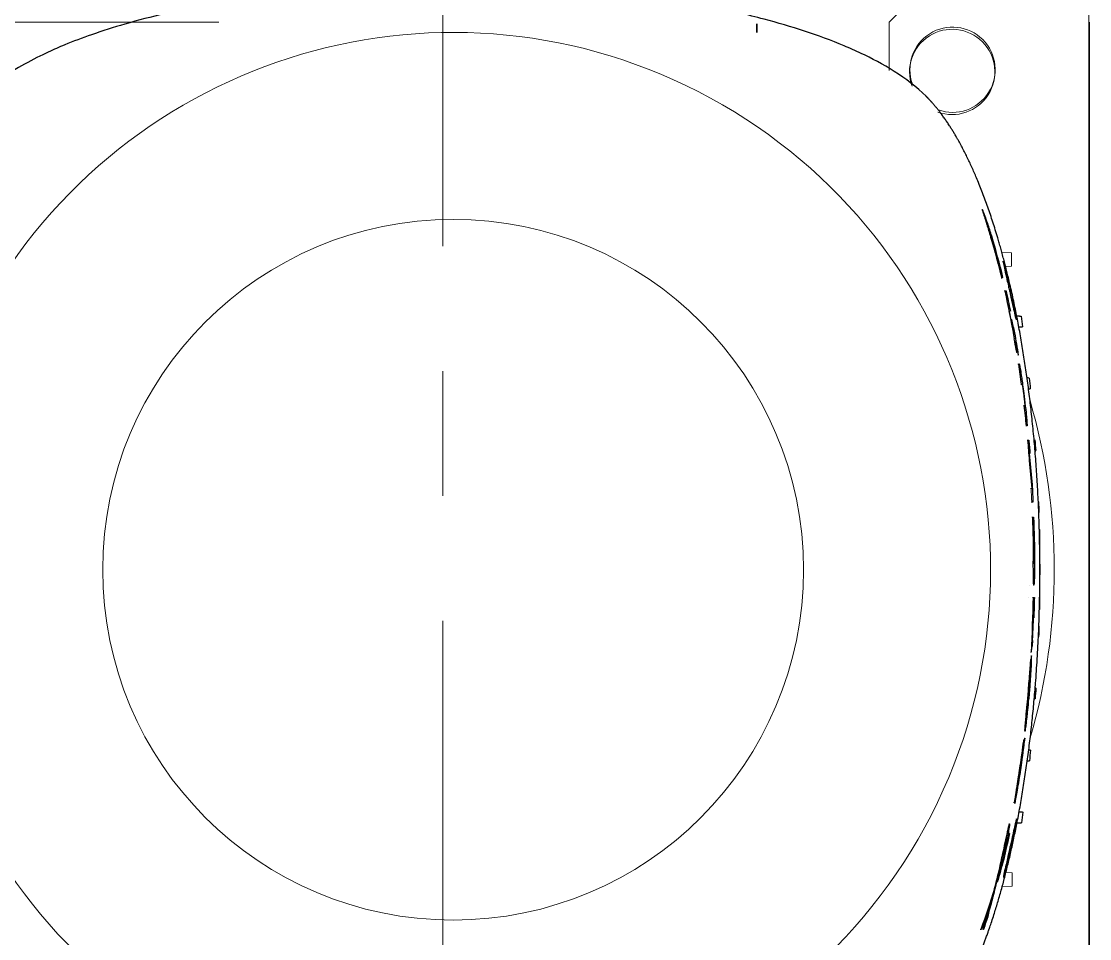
# Model space of a CAD drawing. Header units: millimetres. Extents: x 3795014 to 4300160, y 3869364 to 4016788.
# Drawn here: x 4227310.1 to 4227524, y 3926060.7 to 3926244.4 of the extents above; entities that cross this region are included whole.
import ezdxf

# ---------------------------------------------------------------- set-up
doc = ezdxf.new("R2010")
doc.units = ezdxf.units.MM
doc.linetypes.add('CENTER', pattern=[2, 1.25, -0.25, 0.25, -0.25])
doc.layers.add('Дополнительная', color=7, linetype='Continuous', lineweight=18)

msp = doc.modelspace()

# ---------------------------------------------------------------- linework, layer by layer
at = {"color": 0, "lineweight": -3, "extrusion": (0, 0, -1)}
for centre, major_axis, ratio, start_param, end_param in [((4227480.41, 3926135.36, 0), (0.3, -98.27), 0.330267, 4.034379, 4.08623), ((4227480.05, 3926134.77, 0), (-0.13, 98.87), 0.330719, 0.974084, 1.086976), ((4227480.26, 3926134.84, 0), (0.15, -98.94), 0.330892, 4.117017, 4.165378), ((4227168.07, 3926134.38, 0), (5.63, 346.52), 0.998334, 1.406969, 1.413197), ((4227484.57, 3926137.62, 0), (5.3, -93.97), 0.320693, 4.205984, 4.239145), ((4227480.2, 3926134.73, 0), (-0.11, 99.07), 0.331056, 1.074221, 1.124736), ((4227484.09, 3926137.03, 0), (4.79, -94.54), 0.320868, 4.252688, 4.286324), ((4227480.12, 3926134.87, 0), (-0.16, 98.72), 0.330431, 1.144859, 1.189817), ((4227168.26, 3926134.39, 0), (-2.25, -346.45), 0.998084, 4.594424, 4.600626), ((4227480.1, 3926134.88, 0), (-0.16, 98.75), 0.330569, 1.235498, 1.278981), ((4227480.04, 3926134.72, 0), (0.11, -98.9), 0.330714, 4.449122, 4.492114), ((4227168.42, 3926134.4, 0), (-0.51, -346.37), 0.997872, 4.635427, 4.64161), ((4227481.81, 3926134.57, 0), (2.96, -97.3), 0.325054, 4.481185, 4.539896), ((4227481.62, 3926134.45, 0), (2.97, -97.4), 0.325377, 4.495374, 4.553698), ((4227168.53, 3926134.4, 0), (0.13, -346.31), 0.997729, 4.67318, 4.679352), ((4227479.83, 3926134.61, 0), (0.07, -99.23), 0.331726, 4.607258, 4.696129), ((4227480.03, 3926134.61, 0), (0.07, -99.35), 0.331838, 4.607315, 4.69608), ((4227168.57, 3926134.4, 0), (0.22, -346.29), 0.997679, 4.709305, 4.715473), ((4227479.79, 3926134.61, 0), (-0.07, 99.29), 0.331922, 1.627425, 1.738772), ((4227479.84, 3926134.61, 0), (-0.07, 99.31), 0.331918, 1.669126, 1.725701), ((4227479.89, 3926134.61, 0), (-0.07, 99.33), 0.331926, 1.669087, 1.728509), ((4227168.53, 3926134.4, 0), (0.31, -346.31), 0.997729, 4.745426, 4.751598), ((4226477.59, 3926145.67, 0), (1036.08, 0.65), 0.526715, 0.049518, 0.051859), ((4226490.64, 3926145.67, 0), (1023.1, 0.65), 0.531477, 0.047804, 0.050197), ((4227168.42, 3926134.4, 0), (0.95, -346.37), 0.997872, 4.783168, 4.789351), ((4226635.4, 3926140.2, 0), (878.86, 0.55), 0.530258, 0.085865, 0.088818), ((4227168.26, 3926134.41, 0), (2.69, -346.45), 0.998084, 4.824152, 4.830354), ((4226776.37, 3926132.94, 0), (737.47, 0.47), 0.532254, 0.11304, 0.116064), ((4227168.07, 3926134.42, 0), (6.07, -346.51), 0.998334, 4.869988, 4.876215), ((4227485.45, 3926126.96, 0), (4.72, 89.42), 0.318866, 2.084009, 2.180145), ((4227480.53, 3926133.85, 0), (-0.18, -98.32), 0.330115, 5.270273, 5.333465), ((4227166.64, 3926121.63, 0), (345.9, 0.22), 0.707801, 0.176073, 0.181336), ((4227485.87, 3926125.36, 0), (5.04, 87.93), 0.319625, 2.140434, 2.205219), ((4227482.58, 3926133.44, 0), (3.12, 97.04), 0.326928, 2.26363, 2.379823), ((4227482.69, 3926133.38, 0), (3.13, 97.06), 0.327152, 2.271965, 2.378585), ((4227486.65, 3926121.41, 0), (5.74, 84.06), 0.321838, 2.22622, 2.256484), ((4227480.76, 3926133.14, 0), (0.36, 97.58), 0.330162, 2.336536, 2.378748)]:
    msp.add_ellipse(centre, major_axis=major_axis, ratio=ratio, start_param=start_param, end_param=end_param, dxfattribs=at)
at = {"color": 0, "lineweight": -3}
for points, degree, knots in [([(4227491.28, 3926229.36, 0), (4227487.52, 3926233.12, 0), (4227482.38, 3926236, 0), (4227478.29, 3926237.93, 0), (4227477.1, 3926238.5, 0), (4227476, 3926238.98, 0), (4227474.85, 3926239.47, 0), (4227469.74, 3926241.61, 0), (4227464.24, 3926243.37, 0), (4227458.83, 3926244.8, 0), (4227455.58, 3926245.67, 0), (4227452.38, 3926246.41, 0), (4227449.03, 3926247.1, 0), (4227447.36, 3926247.44, 0), (4227445.67, 3926247.76, 0), (4227443.95, 3926248.07, 0), (4227435.32, 3926249.61, 0), (4227426.07, 3926250.72, 0), (4227416.49, 3926251.36, 0), (4227410.14, 3926251.79, 0), (4227403.65, 3926252.01, 0), (4227397.09, 3926252.02, 0), (4227390.82, 3926252.03, 0), (4227384.59, 3926251.84, 0), (4227378.5, 3926251.47, 0), (4227374.56, 3926251.23, 0), (4227370.67, 3926250.9, 0), (4227366.86, 3926250.51, 0), (4227356.92, 3926249.47, 0), (4227347.47, 3926247.93, 0), (4227338.87, 3926245.9, 0), (4227336.2, 3926245.27, 0), (4227333.53, 3926244.58, 0), (4227330.84, 3926243.8, 0), (4227328.61, 3926243.15, 0), (4227326.38, 3926242.44, 0), (4227324.18, 3926241.67, 0), (4227322.36, 3926241.04, 0), (4227320.57, 3926240.36, 0), (4227318.82, 3926239.64, 0), (4227317.71, 3926239.18, 0), (4227316.64, 3926238.72, 0), (4227315.54, 3926238.21, 0), (4227312.62, 3926236.86, 0), (4227309.06, 3926235.01, 0), (4227305.81, 3926232.65, 0), (4227304.37, 3926231.61, 0), (4227302.99, 3926230.47, 0), (4227301.76, 3926229.24, 0)], 3, [-20.909714, -20.909714, -20.909714, -20.909714, -19.419127, -19.419127, -19.419127, -18.985316, -18.985316, -18.985316, -17.058384, -17.058384, -17.058384, -15.899305, -15.899305, -15.899305, -15.323489, -15.323489, -15.323489, -12.431743, -12.431743, -12.431743, -10.515666, -10.515666, -10.515666, -8.684986, -8.684986, -8.684986, -7.500354, -7.500354, -7.500354, -4.415947, -4.415947, -4.415947, -3.459735, -3.459735, -3.459735, -2.665559, -2.665559, -2.665559, -2.008688, -2.008688, -2.008688, -1.593134, -1.593134, -1.593134, -0.488404, -0.488404, -0.488404, 0, 0, 0, 0]), ([(4227457.39, 3926242.97, 0), (4227457.39, 3926242.97, 0), (4227457.39, 3926242.97, 0), (4227457.39, 3926242.97, 0), (4227457.29, 3926239.93, 0), (4227457.49, 3926246, 0), (4227457.39, 3926242.97, 0)], 3, [0.667012172608, 0.667012172608, 0.667012172608, 0.667012172608, 0.667013472004, 0.667013472004, 0.667013472004, 0.667014395464, 0.667014395464, 0.667014395464, 0.667014395464]), ([(4227491.4, 3926039.84, 0), (4227493.23, 3926041.67, 0), (4227495.01, 3926043.9, 0), (4227496.74, 3926046.52, 0), (4227501.04, 3926054.28, 0), (4227504.81, 3926064.37, 0), (4227506.87, 3926071.36, 0), (4227511.69, 3926092.13, 0), (4227514.18, 3926116.68, 0), (4227514.7, 3926132.94, 0), (4227513.76, 3926159.37, 0), (4227510.12, 3926183.28, 0), (4227508.31, 3926192, 0), (4227504.76, 3926205.08, 0), (4227500.41, 3926215.62, 0), (4227498.59, 3926219.33, 0), (4227496.04, 3926223.65, 0), (4227493.35, 3926227.1, 0), (4227492.66, 3926227.91, 0), (4227491.97, 3926228.67, 0), (4227491.28, 3926229.36, 0)], 5, [0, 0, 0, 0, 0, 0, 28.612785, 28.612785, 28.612785, 74.374141, 74.374141, 74.374141, 152.858752, 152.858752, 152.858752, 202.96905, 202.96905, 202.96905, 235.424027, 235.424027, 235.424027, 246.308087, 246.308087, 246.308087, 246.308087, 246.308087, 246.308087]), ([(4227506.65, 3926193.03, 0), (4227506.03, 3926195.66, 0), (4227505.22, 3926198.7, 0), (4227504.15, 3926202.19, 0), (4227503.88, 3926203.04, 0), (4227503.41, 3926204.46, 0), (4227503.24, 3926204.93, 0), (4227502.95, 3926205.74, 0), (4227502.86, 3926205.99, 0), (4227502.71, 3926206.37, 0), (4227502.64, 3926206.53, 0), (4227502.54, 3926206.72, 0), (4227502.52, 3926206.71, 0), (4227502.55, 3926206.53, 0), (4227502.59, 3926206.38, 0), (4227502.71, 3926205.99, 0), (4227502.79, 3926205.7, 0), (4227503.06, 3926204.87, 0), (4227503.21, 3926204.39, 0), (4227503.66, 3926202.93, 0), (4227503.92, 3926202.11, 0), (4227504.61, 3926199.76, 0), (4227505.45, 3926196.93, 0), (4227506.43, 3926192.93, 0)], 3, [0, 0, 0, 0, 0.774753, 0.774753, 1.029914, 1.029914, 1.22486, 1.22486, 1.46624, 1.46624, 1.838074, 1.838074, 2.257251, 2.257251, 2.568222, 2.568222, 2.792601, 2.792601, 2.927135, 2.927135, 3.064382, 3.064382, 3.266502, 3.266502, 3.266502, 3.266502]), ([(4227505.57, 3926197.07, 0), (4227505.34, 3926197.95, 0), (4227505.06, 3926198.96, 0), (4227504.65, 3926200.34, 0), (4227504.54, 3926200.72, 0), (4227504.37, 3926201.26, 0), (4227504.29, 3926201.52, 0), (4227504.15, 3926201.92, 0), (4227504.1, 3926202.06, 0), (4227504.02, 3926202.27, 0), (4227504, 3926202.32, 0), (4227503.96, 3926202.36, 0), (4227503.95, 3926202.36, 0), (4227504, 3926202.16, 0), (4227504.03, 3926202.02, 0), (4227504.13, 3926201.66, 0), (4227504.19, 3926201.42, 0), (4227504.38, 3926200.76, 0), (4227504.48, 3926200.4, 0), (4227504.7, 3926199.63, 0), (4227504.86, 3926199.1, 0), (4227505.37, 3926197.27, 0), (4227505.76, 3926195.8, 0), (4227506.17, 3926194.22, 0)], 3, [0, 0, 0, 0, 0.257225, 0.257225, 0.431519, 0.431519, 0.631997, 0.631997, 0.807464, 0.807464, 1.017656, 1.017656, 1.294397, 1.294397, 1.501883, 1.501883, 1.676604, 1.676604, 1.873446, 1.873446, 2.147701, 2.147701, 2.581515, 2.581515, 2.581515, 2.581515]), ([(4227506.69, 3926196.34, 0), (4227506.7, 3926196.34, 0), (4227506.74, 3926196.26, 0), (4227506.88, 3926195.86, 0), (4227506.99, 3926195.49, 0), (4227507.28, 3926194.51, 0), (4227507.44, 3926193.89, 0), (4227507.74, 3926192.74, 0), (4227507.86, 3926192.26, 0), (4227508.06, 3926191.42, 0), (4227508.14, 3926191.08, 0), (4227508.29, 3926190.42, 0), (4227508.36, 3926190.1, 0), (4227508.51, 3926189.41, 0), (4227508.59, 3926189.04, 0), (4227508.78, 3926188.08, 0), (4227508.89, 3926187.51, 0), (4227509.09, 3926186.46, 0), (4227509.17, 3926185.99, 0), (4227509.29, 3926185.27, 0), (4227509.32, 3926185.01, 0), (4227509.36, 3926184.68, 0), (4227509.36, 3926184.6, 0), (4227509.34, 3926184.6, 0), (4227509.32, 3926184.6, 0), (4227509.27, 3926184.75, 0), (4227509.12, 3926185.33, 0), (4227509.02, 3926185.76, 0), (4227508.77, 3926186.85, 0), (4227508.62, 3926187.5, 0), (4227508.38, 3926188.61, 0), (4227508.28, 3926189.03, 0), (4227508.12, 3926189.77, 0), (4227508.04, 3926190.09, 0), (4227507.9, 3926190.74, 0), (4227507.82, 3926191.06, 0), (4227507.66, 3926191.81, 0), (4227507.56, 3926192.23, 0), (4227507.3, 3926193.36, 0), (4227507.15, 3926194.02, 0), (4227506.92, 3926195.07, 0), (4227506.83, 3926195.47, 0), (4227506.71, 3926196.08, 0), (4227506.68, 3926196.26, 0), (4227506.68, 3926196.34, 0), (4227506.68, 3926196.34, 0), (4227506.69, 3926196.34, 0)], 3, [1.753598, 1.753598, 1.753598, 1.753598, 1.918116, 1.918116, 2.136029, 2.136029, 2.361028, 2.361028, 2.508921, 2.508921, 2.60864, 2.60864, 2.699019, 2.699019, 2.80782, 2.80782, 2.987952, 2.987952, 3.177295, 3.177295, 3.348595, 3.348595, 3.507197, 3.507197, 3.507197, 3.723593, 3.723593, 3.94121, 3.94121, 4.161625, 4.161625, 4.286461, 4.286461, 4.379027, 4.379027, 4.47244, 4.47244, 4.596437, 4.596437, 4.82045, 4.82045, 5.015048, 5.015048, 5.215342, 5.215342, 5.260795, 5.260795, 5.260795, 5.260795]), ([(4227506.17, 3926194.22, 0), (4227506.21, 3926194, 0), (4227506.25, 3926193.79, 0), (4227506.34, 3926193.36, 0), (4227506.38, 3926193.15, 0), (4227506.43, 3926192.93, 0)], 3, [-0.2309195, -0.2309195, -0.2309195, -0.2309195, -0.1154597, -0.1154597, 0, 0, 0, 0]), ([(4227508.41, 3926183.94, 0), (4227508.33, 3926184.34, 0), (4227508.25, 3926184.74, 0), (4227508.1, 3926185.54, 0), (4227508.02, 3926185.94, 0), (4227507.94, 3926186.34, 0)], 3, [0.000001, 0.000001, 0.000001, 0.000001, 0.1146249, 0.1146249, 0.2292486, 0.2292486, 0.2292486, 0.2292486]), ([(4227508.5, 3926183.94, 0), (4227508.52, 3926183.83, 0), (4227508.54, 3926183.72, 0), (4227508.56, 3926183.61, 0), (4227508.56, 3926183.6, 0), (4227508.56, 3926183.59, 0), (4227508.57, 3926183.59, 0), (4227508.58, 3926183.48, 0), (4227508.6, 3926183.39, 0), (4227508.62, 3926183.29, 0), (4227508.62, 3926183.28, 0), (4227508.62, 3926183.26, 0), (4227508.63, 3926183.25, 0), (4227508.64, 3926183.16, 0), (4227508.66, 3926183.08, 0), (4227508.67, 3926183, 0), (4227508.69, 3926182.9, 0), (4227508.7, 3926182.8, 0), (4227508.71, 3926182.72, 0), (4227508.73, 3926182.65, 0), (4227508.73, 3926182.58, 0), (4227508.74, 3926182.53, 0), (4227508.75, 3926182.46, 0), (4227508.76, 3926182.41, 0), (4227508.76, 3926182.37, 0), (4227508.77, 3926182.33, 0), (4227508.77, 3926182.3, 0), (4227508.77, 3926182.28, 0), (4227508.77, 3926182.26, 0), (4227508.77, 3926182.24, 0), (4227508.77, 3926182.24, 0), (4227508.77, 3926182.24, 0), (4227508.76, 3926182.26, 0), (4227508.76, 3926182.28, 0), (4227508.75, 3926182.3, 0), (4227508.74, 3926182.33, 0), (4227508.73, 3926182.37, 0), (4227508.73, 3926182.37, 0), (4227508.73, 3926182.37, 0), (4227508.73, 3926182.37, 0), (4227508.72, 3926182.42, 0), (4227508.71, 3926182.47, 0), (4227508.69, 3926182.53, 0), (4227508.68, 3926182.59, 0), (4227508.67, 3926182.65, 0), (4227508.65, 3926182.72, 0), (4227508.63, 3926182.81, 0), (4227508.61, 3926182.9, 0), (4227508.59, 3926183, 0), (4227508.58, 3926183.08, 0), (4227508.56, 3926183.17, 0), (4227508.54, 3926183.27, 0), (4227508.54, 3926183.27, 0), (4227508.54, 3926183.28, 0), (4227508.53, 3926183.29, 0), (4227508.52, 3926183.39, 0), (4227508.5, 3926183.49, 0), (4227508.48, 3926183.6, 0), (4227508.47, 3926183.6, 0), (4227508.47, 3926183.6, 0), (4227508.47, 3926183.61, 0), (4227508.45, 3926183.72, 0), (4227508.43, 3926183.83, 0), (4227508.41, 3926183.94, 0)], 3, [0, 0, 0, 0, 0.0318178, 0.0318178, 0.0318178, 0.0340129, 0.0340129, 0.0340129, 0.0634681, 0.0634681, 0.0634681, 0.0678492, 0.0678492, 0.0678492, 0.095103, 0.095103, 0.095103, 0.130095, 0.130095, 0.130095, 0.158184, 0.158184, 0.158184, 0.1915502, 0.1915502, 0.1915502, 0.2210179, 0.2210179, 0.2210179, 0.2528196, 0.2528196, 0.2528196, 0.2838224, 0.2838224, 0.2838224, 0.3141906, 0.3141906, 0.3141906, 0.3152926, 0.3152926, 0.3152926, 0.3468499, 0.3468499, 0.3468499, 0.3763202, 0.3763202, 0.3763202, 0.4102011, 0.4102011, 0.4102011, 0.4394544, 0.4394544, 0.4394544, 0.4419495, 0.4419495, 0.4419495, 0.4724018, 0.4724018, 0.4724018, 0.4736492, 0.4736492, 0.4736492, 0.5054576, 0.5054576, 0.5054576, 0.5054576]), ([(4227509.16, 3926180.35, 0), (4227509.23, 3926179.93, 0), (4227509.28, 3926179.62, 0), (4227509.35, 3926179.12, 0), (4227509.39, 3926178.86, 0), (4227509.45, 3926178.43, 0), (4227509.47, 3926178.26, 0), (4227509.48, 3926178.05, 0), (4227509.48, 3926178.01, 0), (4227509.45, 3926178.08, 0), (4227509.42, 3926178.18, 0), (4227509.35, 3926178.5, 0), (4227509.31, 3926178.72, 0), (4227509.21, 3926179.25, 0), (4227509.16, 3926179.53, 0), (4227509.06, 3926180.06, 0), (4227509, 3926180.39, 0), (4227508.93, 3926180.8, 0)], 3, [0, 0, 0, 0, 0.121271, 0.121271, 0.292437, 0.292437, 0.4723, 0.4723, 0.652502, 0.652502, 0.832796, 0.832796, 1.015013, 1.015013, 1.182786, 1.182786, 1.303811, 1.303811, 1.303811, 1.303811]), ([(4227509.91, 3926175.71, 0), (4227509.91, 3926175.75, 0), (4227509.92, 3926175.76, 0), (4227509.94, 3926175.7, 0), (4227509.96, 3926175.64, 0), (4227510.02, 3926175.38, 0), (4227510.06, 3926175.14, 0), (4227510.17, 3926174.52, 0), (4227510.25, 3926174.06, 0), (4227510.44, 3926172.79, 0), (4227510.56, 3926171.97, 0), (4227510.85, 3926169.75, 0), (4227511.11, 3926167.69, 0), (4227511.34, 3926165.44, 0), (4227511.38, 3926164.99, 0), (4227511.45, 3926164.26, 0), (4227511.46, 3926164.01, 0), (4227511.48, 3926163.66, 0), (4227511.49, 3926163.54, 0), (4227511.49, 3926163.37, 0), (4227511.48, 3926163.33, 0), (4227511.46, 3926163.34, 0)], 3, [-2.140777, -2.140777, -2.140777, -2.140777, -1.943572, -1.943572, -1.743036, -1.743036, -1.443646, -1.443646, -1.111782, -1.111782, -0.757739, -0.757739, -0.45824, -0.45824, -0.359339, -0.359339, -0.253036, -0.253036, -0.133338, -0.133338, 0, 0, 0, 0]), ([(4227510.5, 3926171.63, 0), (4227510.5, 3926171.63, 0), (4227510.51, 3926171.61, 0), (4227510.53, 3926171.54, 0), (4227510.54, 3926171.49, 0), (4227510.57, 3926171.29, 0), (4227510.6, 3926171.13, 0), (4227510.66, 3926170.71, 0), (4227510.7, 3926170.47, 0), (4227510.77, 3926169.95, 0), (4227510.81, 3926169.67, 0), (4227510.87, 3926169.13, 0), (4227510.91, 3926168.86, 0), (4227510.96, 3926168.36, 0), (4227510.98, 3926168.14, 0), (4227511.01, 3926167.79, 0), (4227511.02, 3926167.65, 0), (4227511.03, 3926167.5, 0), (4227511.03, 3926167.43, 0), (4227511.02, 3926167.42, 0)], 3, [-1.061329, -1.061329, -1.061329, -1.061329, -0.981767, -0.981767, -0.902326, -0.902326, -0.76554, -0.76554, -0.627841, -0.627841, -0.490377, -0.490377, -0.353057, -0.353057, -0.216906, -0.216906, -0.090665, -0.090665, 0, 0, 0, 0]), ([(4227511.84, 3926160.49, 0), (4227511.88, 3926160.04, 0), (4227511.92, 3926159.6, 0), (4227512, 3926158.7, 0), (4227512.03, 3926158.25, 0), (4227512.07, 3926157.8, 0)], 3, [-0.2529574, -0.2529574, -0.2529574, -0.2529574, -0.1264792, -0.1264792, -0.000001, -0.000001, -0.000001, -0.000001]), ([(4227512.46, 3926152.22, 0), (4227512.5, 3926151.53, 0), (4227512.54, 3926150.84, 0), (4227512.62, 3926149.47, 0), (4227512.65, 3926148.78, 0), (4227512.68, 3926148.09, 0)], 3, [-0.3867073, -0.3867073, -0.3867073, -0.3867073, -0.1933537, -0.1933537, 0, 0, 0, 0]), ([(4227512.91, 3926138.6, 0), (4227512.92, 3926138.4, 0), (4227512.92, 3926138.22, 0), (4227512.92, 3926137.84, 0), (4227512.92, 3926137.66, 0), (4227512.92, 3926137.14, 0), (4227512.92, 3926136.83, 0), (4227512.91, 3926136.32, 0), (4227512.9, 3926136.11, 0), (4227512.89, 3926135.83, 0), (4227512.88, 3926135.76, 0), (4227512.86, 3926135.76, 0), (4227512.85, 3926135.83, 0), (4227512.83, 3926136.11, 0), (4227512.82, 3926136.32, 0), (4227512.8, 3926136.84, 0), (4227512.79, 3926137.14, 0), (4227512.78, 3926137.66, 0), (4227512.78, 3926137.84, 0), (4227512.77, 3926138.22, 0), (4227512.77, 3926138.4, 0), (4227512.77, 3926138.6, 0)], 3, [0, 0, 0, 0, 0.0537463, 0.0537463, 0.107357, 0.107357, 0.211254, 0.211254, 0.3154922, 0.3154922, 0.4198359, 0.4198359, 0.5241787, 0.5241787, 0.6284437, 0.6284437, 0.7324085, 0.7324085, 0.7859743, 0.7859743, 0.8396757, 0.8396757, 0.8396757, 0.8396757]), ([(4227512.99, 3926136.25, 0), (4227512.99, 3926135.93, 0), (4227512.99, 3926135.61, 0), (4227512.99, 3926134.97, 0), (4227512.99, 3926134.66, 0), (4227512.98, 3926133.79, 0), (4227512.97, 3926133.27, 0), (4227512.94, 3926132.39, 0), (4227512.92, 3926132.04, 0), (4227512.89, 3926131.57, 0), (4227512.87, 3926131.44, 0), (4227512.84, 3926131.44, 0), (4227512.82, 3926131.57, 0), (4227512.8, 3926132.04, 0), (4227512.79, 3926132.39, 0), (4227512.77, 3926133.27, 0), (4227512.76, 3926133.79, 0), (4227512.75, 3926134.66, 0), (4227512.75, 3926134.97, 0), (4227512.74, 3926135.61, 0), (4227512.74, 3926135.93, 0), (4227512.74, 3926136.25, 0)], 3, [-1.421943, -1.421943, -1.421943, -1.421943, -1.331036, -1.331036, -1.240353, -1.240353, -1.064293, -1.064293, -0.887681, -0.887681, -0.710974, -0.710974, -0.534228, -0.534228, -0.357687, -0.357687, -0.181684, -0.181684, -0.090958, -0.090958, 0, 0, 0, 0]), ([(4227512.95, 3926129.01, 0), (4227512.93, 3926128.33, 0), (4227512.92, 3926127.64, 0), (4227512.88, 3926126.26, 0), (4227512.87, 3926125.57, 0), (4227512.84, 3926124.88, 0)], 3, [-0.3870015, -0.3870015, -0.3870015, -0.3870015, -0.1935013, -0.1935013, -0.000001, -0.000001, -0.000001, -0.000001]), ([(4227512.58, 3926120.33, 0), (4227512.62, 3926121.09, 0), (4227512.65, 3926121.85, 0), (4227512.71, 3926123.36, 0), (4227512.74, 3926124.12, 0), (4227512.76, 3926124.88, 0)], 3, [0.000001, 0.000001, 0.000001, 0.000001, 0.2133512, 0.2133512, 0.4267016, 0.4267016, 0.4267016, 0.4267016]), ([(4227511.14, 3926102.38, 0), (4227511.16, 3926102.46, 0), (4227511.18, 3926102.56, 0), (4227511.22, 3926102.84, 0), (4227511.25, 3926103.01, 0), (4227511.32, 3926103.48, 0), (4227511.38, 3926103.93, 0), (4227511.55, 3926105.41, 0), (4227511.66, 3926106.42, 0), (4227511.98, 3926109.82, 0), (4227512.11, 3926111.5, 0), (4227512.25, 3926113.36, 0), (4227512.29, 3926114.07, 0), (4227512.36, 3926115.38, 0), (4227512.38, 3926115.86, 0), (4227512.41, 3926116.67, 0), (4227512.41, 3926116.9, 0), (4227512.4, 3926117.2, 0), (4227512.39, 3926117.29, 0), (4227512.37, 3926117.3, 0), (4227512.35, 3926117.24, 0), (4227512.31, 3926116.99, 0), (4227512.29, 3926116.8, 0), (4227512.26, 3926116.53, 0)], 3, [-1.336799, -1.336799, -1.336799, -1.336799, -1.238837, -1.238837, -1.141168, -1.141168, -1.011551, -1.011551, -0.880222, -0.880222, -0.735991, -0.735991, -0.647061, -0.647061, -0.557789, -0.557789, -0.440684, -0.440684, -0.279558, -0.279558, -0.140503, -0.140503, 0, 0, 0, 0]), ([(4227511.14, 3926102.38, 0), (4227511.12, 3926102.27, 0), (4227511.1, 3926102.22, 0), (4227511.08, 3926102.26, 0), (4227511.07, 3926102.34, 0), (4227511.08, 3926102.62, 0), (4227511.09, 3926102.83, 0), (4227511.14, 3926103.46, 0), (4227511.17, 3926103.86, 0), (4227511.25, 3926104.69, 0), (4227511.3, 3926105.28, 0), (4227511.42, 3926106.62, 0), (4227511.55, 3926107.89, 0), (4227511.81, 3926110.98, 0), (4227511.92, 3926112.35, 0), (4227512.07, 3926114.29, 0), (4227512.11, 3926114.83, 0), (4227512.17, 3926115.55, 0), (4227512.19, 3926115.78, 0), (4227512.23, 3926116.19, 0), (4227512.24, 3926116.37, 0), (4227512.26, 3926116.53, 0)], 3, [0, 0, 0, 0, 0.1350457, 0.1350457, 0.2700322, 0.2700322, 0.4129371, 0.4129371, 0.5678335, 0.5678335, 0.6867665, 0.6867665, 0.7324155, 0.7324155, 0.7438495, 0.7438495, 0.7483279, 0.7483279, 0.7505776, 0.7505776, 0.7528335, 0.7528335, 0.7528335, 0.7528335]), ([(4227511.82, 3926110.52, 0), (4227511.83, 3926110.72, 0), (4227511.86, 3926110.98, 0), (4227511.9, 3926111.42, 0), (4227511.92, 3926111.67, 0), (4227511.97, 3926112.19, 0), (4227511.99, 3926112.37, 0), (4227512.04, 3926112.71, 0), (4227512.06, 3926112.82, 0), (4227512.09, 3926112.91, 0), (4227512.1, 3926112.91, 0), (4227512.11, 3926112.67, 0), (4227512.11, 3926112.53, 0), (4227512.09, 3926112.18, 0), (4227512.08, 3926111.97, 0), (4227512.05, 3926111.42, 0), (4227512.02, 3926111.09, 0), (4227511.98, 3926110.44, 0), (4227511.94, 3926110.03, 0), (4227511.88, 3926109.36, 0), (4227511.85, 3926108.92, 0), (4227511.8, 3926108.47, 0)], 3, [0, 0, 0, 0, 0.0570243, 0.0570243, 0.0894357, 0.0894357, 0.1262549, 0.1262549, 0.1951011, 0.1951011, 0.2636282, 0.2636282, 0.3108471, 0.3108471, 0.3583629, 0.3583629, 0.4176212, 0.4176212, 0.4999412, 0.4999412, 0.561339, 0.561339, 0.561339, 0.561339]), ([(4227511.82, 3926110.52, 0), (4227511.8, 3926110.31, 0), (4227511.78, 3926110.1, 0), (4227511.74, 3926109.64, 0), (4227511.74, 3926109.58, 0), (4227511.71, 3926109.2, 0), (4227511.68, 3926108.87, 0), (4227511.62, 3926108.22, 0), (4227511.6, 3926107.96, 0), (4227511.57, 3926107.5, 0), (4227511.56, 3926107.31, 0), (4227511.54, 3926106.94, 0), (4227511.54, 3926106.83, 0), (4227511.54, 3926106.67, 0), (4227511.56, 3926106.65, 0), (4227511.6, 3926106.78, 0), (4227511.62, 3926106.9, 0), (4227511.67, 3926107.26, 0), (4227511.7, 3926107.46, 0), (4227511.74, 3926107.88, 0), (4227511.77, 3926108.16, 0), (4227511.8, 3926108.47, 0)], 3, [-0.485665, -0.485665, -0.485665, -0.485665, -0.4503269, -0.4503269, -0.4387912, -0.4387912, -0.3970373, -0.3970373, -0.3677267, -0.3677267, -0.3371614, -0.3371614, -0.2936711, -0.2936711, -0.2156866, -0.2156866, -0.1510092, -0.1510092, -0.0904565, -0.0904565, 0, 0, 0, 0]), ([(4227510.82, 3926099.42, 0), (4227510.49, 3926096.69, 0), (4227510.37, 3926095.88, 0), (4227510.09, 3926094.02, 0), (4227510.05, 3926093.77, 0), (4227510, 3926093.42, 0), (4227509.98, 3926093.27, 0), (4227509.93, 3926093.03, 0), (4227509.92, 3926092.94, 0), (4227509.9, 3926092.82, 0), (4227509.89, 3926092.77, 0), (4227509.87, 3926092.72, 0), (4227509.87, 3926092.71, 0), (4227509.87, 3926092.73, 0), (4227509.87, 3926092.76, 0), (4227509.88, 3926092.85, 0), (4227509.89, 3926092.91, 0), (4227509.91, 3926093.08, 0), (4227509.92, 3926093.19, 0), (4227509.99, 3926093.63, 0), (4227510.04, 3926093.99, 0), (4227510.1, 3926094.44, 0), (4227510.12, 3926094.54, 0), (4227510.33, 3926096.1, 0), (4227510.44, 3926096.91, 0), (4227510.66, 3926098.65, 0), (4227510.7, 3926098.99, 0), (4227510.74, 3926099.39, 0), (4227510.77, 3926099.65, 0), (4227510.81, 3926100.06, 0), (4227510.82, 3926100.2, 0), (4227510.83, 3926100.38, 0), (4227510.82, 3926100.42, 0), (4227510.8, 3926100.39, 0), (4227510.79, 3926100.32, 0), (4227510.74, 3926100.06, 0), (4227510.71, 3926099.87, 0), (4227510.63, 3926099.29, 0), (4227510.58, 3926098.93, 0), (4227510.47, 3926098.14, 0), (4227510.39, 3926097.61, 0), (4227510.22, 3926096.34, 0), (4227510.09, 3926095.42, 0), (4227509.84, 3926093.72, 0), (4227509.64, 3926092.17, 0), (4227508.91, 3926087.95, 0)], 3, [0, 0, 0, 0, 0.783766, 0.783766, 0.982817, 0.982817, 1.11539, 1.11539, 1.202851, 1.202851, 1.273034, 1.273034, 1.340963, 1.340963, 1.410948, 1.410948, 1.485726, 1.485726, 1.579921, 1.579921, 1.89106, 1.89106, 1.97694, 1.97694, 3.273165, 3.273165, 3.998658, 3.998658, 4.83057, 4.83057, 5.496585, 5.496585, 6.143847, 6.143847, 6.81969, 6.81969, 7.515656, 7.515656, 8.392411, 8.392411, 9.702693, 9.702693, 11.186246, 11.186246, 13.374851, 13.374851, 13.374851, 13.374851]), ([(4227509.16, 3926089.13, 0), (4227509.33, 3926090.14, 0), (4227509.46, 3926090.99, 0), (4227509.65, 3926092.19, 0), (4227509.78, 3926093.02, 0), (4227510.01, 3926094.57, 0), (4227510.05, 3926094.8, 0), (4227510.09, 3926095.06, 0), (4227510.11, 3926095.16, 0), (4227510.13, 3926095.31, 0), (4227510.14, 3926095.36, 0), (4227510.15, 3926095.43, 0), (4227510.16, 3926095.45, 0), (4227510.16, 3926095.45, 0), (4227510.16, 3926095.44, 0), (4227510.16, 3926095.38, 0), (4227510.16, 3926095.34, 0), (4227510.14, 3926095.18, 0), (4227510.13, 3926095.09, 0), (4227510.07, 3926094.62, 0), (4227509.88, 3926093.31, 0), (4227509.74, 3926092.4, 0), (4227509.69, 3926092.07, 0), (4227509.59, 3926091.41, 0), (4227509.53, 3926091.04, 0), (4227509.29, 3926089.5, 0), (4227509.21, 3926089.01, 0), (4227509.14, 3926088.51, 0), (4227509.1, 3926088.27, 0), (4227509.06, 3926087.95, 0), (4227509.05, 3926087.85, 0), (4227509.04, 3926087.74, 0), (4227509.05, 3926087.75, 0), (4227509.09, 3926087.84, 0), (4227509.12, 3926087.98, 0), (4227509.18, 3926088.23, 0), (4227509.22, 3926088.43, 0), (4227509.34, 3926089.07, 0), (4227509.43, 3926089.56, 0), (4227509.7, 3926091.11, 0), (4227509.94, 3926092.57, 0), (4227510.39, 3926095.59, 0), (4227510.73, 3926098.02, 0), (4227511.05, 3926100.79, 0)], 3, [0, 0, 0, 0, 0.289368, 0.289368, 0.531718, 0.531718, 0.61136, 0.61136, 0.649316, 0.649316, 0.681842, 0.681842, 0.715401, 0.715401, 0.750338, 0.750338, 0.787111, 0.787111, 0.829356, 0.829356, 0.969149, 0.969149, 1.111284, 1.111284, 1.232755, 1.232755, 1.507553, 1.507553, 1.821925, 1.821925, 2.077339, 2.077339, 2.397535, 2.397535, 2.902026, 2.902026, 3.606652, 3.606652, 4.854647, 4.854647, 8.113342, 8.113342, 11.960355, 11.960355, 11.960355, 11.960355]), ([(4227505, 3926070.68, 0), (4227505.15, 3926071.25, 0), (4227505.29, 3926071.84, 0), (4227505.58, 3926073.03, 0), (4227505.73, 3926073.65, 0), (4227506.26, 3926075.9, 0), (4227506.5, 3926077.02, 0), (4227506.91, 3926078.87, 0), (4227507.09, 3926079.72, 0), (4227507.33, 3926080.87, 0), (4227507.41, 3926081.24, 0), (4227507.57, 3926082.01, 0), (4227507.64, 3926082.31, 0), (4227507.73, 3926082.75, 0), (4227507.79, 3926082.98, 0), (4227507.87, 3926083.34, 0), (4227507.9, 3926083.46, 0), (4227507.94, 3926083.62, 0), (4227507.96, 3926083.67, 0), (4227507.99, 3926083.69, 0), (4227507.99, 3926083.61, 0), (4227507.95, 3926083.24, 0), (4227507.89, 3926082.79, 0), (4227507.69, 3926081.53, 0), (4227507.5, 3926080.38, 0), (4227507.22, 3926078.96, 0)], 3, [-3.027067, -3.027067, -3.027067, -3.027067, -2.85876, -2.85876, -2.691518, -2.691518, -2.244676, -2.244676, -2.024868, -2.024868, -1.904118, -1.904118, -1.762877, -1.762877, -1.574933, -1.574933, -1.402952, -1.402952, -1.253133, -1.253133, -1.048049, -1.048049, -0.614069, -0.614069, 0, 0, 0, 0]), ([(4227506.76, 3926072.88, 0), (4227506.75, 3926072.88, 0), (4227506.76, 3926072.97, 0), (4227506.83, 3926073.38, 0), (4227506.9, 3926073.75, 0), (4227507.12, 3926074.72, 0), (4227507.26, 3926075.33, 0), (4227507.51, 3926076.47, 0), (4227507.62, 3926076.96, 0), (4227507.81, 3926077.79, 0), (4227507.89, 3926078.14, 0), (4227508.04, 3926078.8, 0), (4227508.11, 3926079.12, 0), (4227508.26, 3926079.81, 0), (4227508.35, 3926080.18, 0), (4227508.56, 3926081.14, 0), (4227508.69, 3926081.71, 0), (4227508.92, 3926082.77, 0), (4227509.03, 3926083.24, 0), (4227509.2, 3926083.96, 0), (4227509.27, 3926084.22, 0), (4227509.36, 3926084.55, 0), (4227509.39, 3926084.63, 0), (4227509.41, 3926084.63, 0), (4227509.43, 3926084.63, 0), (4227509.42, 3926084.48, 0), (4227509.34, 3926083.89, 0), (4227509.28, 3926083.47, 0), (4227509.09, 3926082.39, 0), (4227508.97, 3926081.74, 0), (4227508.75, 3926080.63, 0), (4227508.66, 3926080.21, 0), (4227508.5, 3926079.47, 0), (4227508.43, 3926079.15, 0), (4227508.29, 3926078.5, 0), (4227508.21, 3926078.18, 0), (4227508.04, 3926077.43, 0), (4227507.94, 3926077.01, 0), (4227507.66, 3926075.88, 0), (4227507.49, 3926075.22, 0), (4227507.19, 3926074.16, 0), (4227507.07, 3926073.75, 0), (4227506.88, 3926073.14, 0), (4227506.82, 3926072.95, 0), (4227506.77, 3926072.89, 0), (4227506.77, 3926072.88, 0), (4227506.76, 3926072.88, 0)], 3, [1.75367, 1.75367, 1.75367, 1.75367, 1.921679, 1.921679, 2.136096, 2.136096, 2.357453, 2.357453, 2.504666, 2.504666, 2.604394, 2.604394, 2.695045, 2.695045, 2.804389, 2.804389, 2.98557, 2.98557, 3.177832, 3.177832, 3.349008, 3.349008, 3.507337, 3.507337, 3.507337, 3.723454, 3.723454, 3.937974, 3.937974, 4.157975, 4.157975, 4.282342, 4.282342, 4.374612, 4.374612, 4.467867, 4.467867, 4.592004, 4.592004, 4.817449, 4.817449, 5.015435, 5.015435, 5.218566, 5.218566, 5.261007, 5.261007, 5.261007, 5.261007]), ([(4227504.93, 3926069.98, 0), (4227505.43, 3926071.97, 0), (4227505.88, 3926073.86, 0), (4227506.51, 3926076.62, 0), (4227506.71, 3926077.55, 0), (4227507.01, 3926078.93, 0), (4227507.1, 3926079.35, 0), (4227507.2, 3926079.81, 0), (4227507.23, 3926079.97, 0), (4227507.29, 3926080.21, 0), (4227507.31, 3926080.32, 0), (4227507.36, 3926080.52, 0), (4227507.38, 3926080.6, 0), (4227507.41, 3926080.76, 0), (4227507.43, 3926080.82, 0), (4227507.46, 3926080.92, 0), (4227507.47, 3926080.96, 0), (4227507.48, 3926080.95, 0), (4227507.48, 3926080.89, 0), (4227507.45, 3926080.74, 0), (4227507.43, 3926080.6, 0), (4227507.38, 3926080.33, 0), (4227507.37, 3926080.23, 0), (4227507.23, 3926079.41, 0), (4227507.13, 3926078.82, 0), (4227506.9, 3926077.7, 0)], 3, [-1.789445, -1.789445, -1.789445, -1.789445, -1.540091, -1.540091, -1.347636, -1.347636, -1.211801, -1.211801, -1.117191, -1.117191, -1.057725, -1.057725, -1.005161, -1.005161, -0.943472, -0.943472, -0.858885, -0.858885, -0.749408, -0.749408, -0.571498, -0.571498, -0.482621, -0.482621, 0, 0, 0, 0]), ([(4227505.52, 3926071.95, 0), (4227505.53, 3926072, 0), (4227505.55, 3926072.04, 0), (4227505.56, 3926072.09, 0), (4227505.57, 3926072.14, 0), (4227505.58, 3926072.19, 0), (4227505.59, 3926072.24, 0), (4227505.6, 3926072.29, 0), (4227505.61, 3926072.33, 0), (4227505.63, 3926072.38, 0), (4227505.64, 3926072.43, 0), (4227505.65, 3926072.48, 0), (4227505.66, 3926072.54, 0), (4227505.67, 3926072.59, 0), (4227505.69, 3926072.64, 0), (4227505.7, 3926072.69, 0), (4227505.71, 3926072.74, 0), (4227505.72, 3926072.79, 0), (4227505.73, 3926072.85, 0), (4227505.75, 3926072.9, 0), (4227505.76, 3926072.95, 0), (4227505.77, 3926073, 0), (4227505.78, 3926073.06, 0), (4227505.8, 3926073.11, 0), (4227505.81, 3926073.17, 0), (4227505.81, 3926073.17, 0), (4227505.81, 3926073.17, 0), (4227505.81, 3926073.18, 0), (4227505.84, 3926073.28, 0), (4227505.86, 3926073.39, 0), (4227505.89, 3926073.5, 0), (4227505.9, 3926073.55, 0), (4227505.91, 3926073.61, 0), (4227505.93, 3926073.67, 0), (4227505.94, 3926073.72, 0), (4227505.95, 3926073.78, 0), (4227505.97, 3926073.84, 0), (4227505.98, 3926073.9, 0), (4227505.99, 3926073.95, 0), (4227506.01, 3926074.01, 0), (4227506.02, 3926074.07, 0), (4227506.03, 3926074.13, 0), (4227506.05, 3926074.19, 0), (4227506.06, 3926074.25, 0), (4227506.08, 3926074.31, 0), (4227506.09, 3926074.37, 0), (4227506.1, 3926074.43, 0), (4227506.12, 3926074.49, 0), (4227506.13, 3926074.55, 0)], 3, [0, 0, 0, 0, 0.0216486, 0.0216486, 0.0216486, 0.0433058, 0.0433058, 0.0433058, 0.0649712, 0.0649712, 0.0649712, 0.0866443, 0.0866443, 0.0866443, 0.1083258, 0.1083258, 0.1083258, 0.1300153, 0.1300153, 0.1300153, 0.1517124, 0.1517124, 0.1517124, 0.1734175, 0.1734175, 0.1734175, 0.1748251, 0.1748251, 0.1748251, 0.2168477, 0.2168477, 0.2168477, 0.2385733, 0.2385733, 0.2385733, 0.2603072, 0.2603072, 0.2603072, 0.2820516, 0.2820516, 0.2820516, 0.303807, 0.303807, 0.303807, 0.3255736, 0.3255736, 0.3255736, 0.3473539, 0.3473539, 0.3473539, 0.3473539]), ([(4227503.73, 3926065.42, 0), (4227503.83, 3926065.82, 0), (4227503.96, 3926066.3, 0), (4227504.25, 3926067.4, 0), (4227504.42, 3926068.03, 0), (4227504.6, 3926068.71, 0)], 3, [0, 0, 0, 0, 0.28605, 0.28605, 0.5721493, 0.5721493, 0.5721493, 0.5721493]), ([(4227502.76, 3926062.52, 0), (4227502.9, 3926063.02, 0), (4227503.07, 3926063.63, 0), (4227503.48, 3926065.05, 0), (4227503.71, 3926065.86, 0), (4227503.96, 3926066.75, 0)], 3, [-0.7777036, -0.7777036, -0.7777036, -0.7777036, -0.388852, -0.388852, 0, 0, 0, 0])]:
    msp.add_open_spline(points, degree=degree, knots=knots, dxfattribs=at)
at = {"color": 0, "lineweight": -3, "extrusion": (-1.412e-13, -4.1177e-12, -1)}
msp.add_rational_spline([(4227509.42, 3926185.37, 0), (4227509.86, 3926185.36, 0), (4227510.3, 3926185.34, 0)], [1.01658220552, 1.01434296948, 1.01209592796], degree=2, dxfattribs=at)
at = {"color": 0, "lineweight": -3, "extrusion": (1.017e-13, -2.8606e-12, -1)}
msp.add_rational_spline([(4227509.84, 3926183.18, 0), (4227510.22, 3926183.2, 0), (4227510.61, 3926183.21, 0)], [1.02026767946, 1.01809219943, 1.01591146228], degree=2, dxfattribs=at)
at = {"color": 0, "lineweight": -3}
for points in [[(4227511.91, 3926172.93, 0), (4227511.77, 3926172.94, 0), (4227511.63, 3926172.94, 0), (4227511.49, 3926172.94, 0)], [(4227511.78, 3926170.78, 0), (4227511.9, 3926170.79, 0), (4227512.02, 3926170.79, 0), (4227512.14, 3926170.79, 0)], [(4227512.91, 3926160.52, 0), (4227512.96, 3926160.52, 0), (4227513.02, 3926160.52, 0), (4227513.07, 3926160.52, 0)], [(4227513.09, 3926158.37, 0), (4227513.14, 3926158.38, 0), (4227513.18, 3926158.38, 0), (4227513.23, 3926158.38, 0)], [(4227513.75, 3926148.1, 0), (4227513.76, 3926148.1, 0), (4227513.77, 3926148.1, 0), (4227513.79, 3926148.1, 0)], [(4227513.76, 3926121.13, 0), (4227513.78, 3926121.13, 0), (4227513.79, 3926121.13, 0), (4227513.8, 3926121.13, 0)], [(4227513.12, 3926110.86, 0), (4227513.17, 3926110.86, 0), (4227513.21, 3926110.86, 0), (4227513.26, 3926110.85, 0)], [(4227512.94, 3926108.71, 0), (4227512.99, 3926108.71, 0), (4227513.05, 3926108.72, 0), (4227513.11, 3926108.72, 0)], [(4227511.83, 3926098.45, 0), (4227511.95, 3926098.45, 0), (4227512.07, 3926098.44, 0), (4227512.19, 3926098.44, 0)], [(4227511.54, 3926096.29, 0), (4227511.68, 3926096.29, 0), (4227511.82, 3926096.3, 0), (4227511.96, 3926096.3, 0)]]:
    msp.add_open_spline(points, degree=3, dxfattribs=at)
at = {"color": 0, "lineweight": -3, "extrusion": (3.585e-13, 1.04553e-11, -1)}
msp.add_rational_spline([(4227509.9, 3926086.05, 0), (4227510.28, 3926086.03, 0), (4227510.67, 3926086.02, 0)], [1.02028069733, 1.01810523876, 1.01592452323], degree=2, dxfattribs=at)
at = {"color": 0, "lineweight": -3}
msp.add_rational_spline([(4227509.48, 3926083.85, 0), (4227509.92, 3926083.87, 0), (4227510.36, 3926083.88, 0)], [1.01658210937, 1.01434292124, 1.01209592796], degree=2, dxfattribs=at)
at = {"layer": 'Дополнительная', "linetype": 'CENTER', "ltscale": 100}
msp.add_line((4227394.52, 3926724.32, 0), (4227394.52, 3925721.15, 0), dxfattribs=at)
at = {"layer": 'Дополнительная', "ltscale": 25}
for p, q in [((4226943.26, 3926244.23, 0), (4227349.69, 3926244.23, 0)), ((4227524.02, 3926024.23, 0), (4227524.02, 3926244.23, 0))]:
    msp.add_line(p, q, dxfattribs=at)
at = {"layer": 'Дополнительная'}
for p, q in [((4227502.44, 3926206.69, 0), (4227502.54, 3926206.69, 0)), ((4227505.42, 3926197.07, 0), (4227505.5, 3926197.07, 0)), ((4227505.5, 3926197.07, 0), (4227505.57, 3926197.07, 0)), ((4227506.44, 3926198.13, 0), (4227508.4, 3926198.03, 0)), ((4227508.4, 3926195.36, 0), (4227508.4, 3926198.03, 0)), ((4227507.19, 3926195.29, 0), (4227508.4, 3926195.36, 0)), ((4227506.33, 3926192.93, 0), (4227506.43, 3926192.93, 0)), ((4227506.43, 3926193.03, 0), (4227506.53, 3926193.03, 0)), ((4227506.53, 3926193.03, 0), (4227506.65, 3926193.03, 0)), ((4227506.92, 3926190.36, 0), (4227507.02, 3926190.36, 0)), ((4227507.02, 3926190.36, 0), (4227507.28, 3926190.36, 0)), ((4227507.94, 3926186.34, 0), (4227508.14, 3926186.34, 0)), ((4227508.27, 3926184.68, 0), (4227508.36, 3926184.68, 0)), ((4227509.37, 3926178.03, 0), (4227509.47, 3926178.03, 0)), ((4227509.64, 3926177.5, 0), (4227509.74, 3926177.5, 0)), ((4227509.66, 3926175.71, 0), (4227509.76, 3926175.71, 0)), ((4227509.76, 3926175.71, 0), (4227509.91, 3926175.71, 0)), ((4227509.82, 3926175.75, 0), (4227509.92, 3926175.75, 0)), ((4227510.25, 3926171.63, 0), (4227510.34, 3926171.63, 0)), ((4227510.34, 3926171.63, 0), (4227510.5, 3926171.63, 0)), ((4227510.77, 3926167.42, 0), (4227510.87, 3926167.42, 0)), ((4227510.87, 3926167.42, 0), (4227511.02, 3926167.42, 0)), ((4227511.22, 3926163.34, 0), (4227511.32, 3926163.34, 0)), ((4227511.32, 3926163.34, 0), (4227511.46, 3926163.34, 0)), ((4227511.37, 3926163.34, 0), (4227511.47, 3926163.34, 0)), ((4227511.49, 3926160.49, 0), (4227511.59, 3926160.49, 0)), ((4227511.59, 3926160.49, 0), (4227511.84, 3926160.49, 0)), ((4227511.92, 3926157.8, 0), (4227512.07, 3926157.8, 0)), ((4227511.83, 3926156.37, 0), (4227511.93, 3926156.37, 0)), ((4227512.19, 3926150.8, 0), (4227512.29, 3926150.8, 0)), ((4227512.29, 3926150.8, 0), (4227512.45, 3926150.8, 0)), ((4227512.33, 3926148.09, 0), (4227512.43, 3926148.09, 0)), ((4227512.43, 3926148.09, 0), (4227512.68, 3926148.09, 0)), ((4227512.46, 3926145.05, 0), (4227512.55, 3926145.05, 0)), ((4227512.55, 3926145.05, 0), (4227512.81, 3926145.05, 0)), ((4227513.84, 3926145.96, 0), (4227513.87, 3926145.96, 0)), ((4227514.05, 3926142.63, 0), (4227513.95, 3926142.63, 0)), ((4227514.05, 3926142.63, 0), (4227514.06, 3926126.61, 0)), ((4227512.72, 3926141, 0), (4227512.87, 3926141, 0)), ((4227514.06, 3926135.69, 0), (4227514.06, 3926135.69, 0)), ((4227514.06, 3926133.55, 0), (4227514.06, 3926133.55, 0)), ((4227511.9, 3926131.44, 0), (4227511.9, 3926131.44, 0)), ((4227512.76, 3926131.44, 0), (4227512.85, 3926131.44, 0)), ((4227511.87, 3926129.01, 0), (4227511.87, 3926129.01, 0)), ((4227512.6, 3926129.01, 0), (4227512.69, 3926129.01, 0)), ((4227512.69, 3926129.01, 0), (4227512.95, 3926129.01, 0)), ((4227514.06, 3926126.61, 0), (4227513.96, 3926126.6, 0)), ((4227512.65, 3926124.88, 0), (4227512.71, 3926124.88, 0)), ((4227512.76, 3926124.88, 0), (4227512.84, 3926124.88, 0)), ((4227513.85, 3926123.27, 0), (4227513.88, 3926123.27, 0)), ((4227512.39, 3926119.03, 0), (4227512.46, 3926119.03, 0)), ((4227512.19, 3926118.03, 0), (4227512.29, 3926118.03, 0)), ((4227512.28, 3926117.29, 0), (4227512.38, 3926117.29, 0)), ((4227510.99, 3926102.24, 0), (4227511.09, 3926102.24, 0)), ((4227510.72, 3926100.41, 0), (4227510.82, 3926100.41, 0)), ((4227510.95, 3926100.79, 0), (4227511.05, 3926100.79, 0)), ((4227510.74, 3926099.42, 0), (4227510.82, 3926099.42, 0)), ((4227508.81, 3926087.95, 0), (4227508.91, 3926087.95, 0)), ((4227508.95, 3926087.76, 0), (4227509.05, 3926087.76, 0)), ((4227507.87, 3926083.68, 0), (4227507.97, 3926083.68, 0)), ((4227507.87, 3926081.75, 0), (4227507.97, 3926081.75, 0)), ((4227506.8, 3926077.7, 0), (4227506.9, 3926077.7, 0)), ((4227506.03, 3926074.55, 0), (4227506.13, 3926074.55, 0)), ((4227507.27, 3926073.93, 0), (4227508.48, 3926073.87, 0)), ((4227508.48, 3926071.2, 0), (4227508.48, 3926073.87, 0)), ((4227504.9, 3926070.68, 0), (4227505, 3926070.68, 0)), ((4227505.42, 3926071.95, 0), (4227505.52, 3926071.95, 0)), ((4227506.52, 3926071.1, 0), (4227508.48, 3926071.2, 0)), ((4227504.52, 3926068.71, 0), (4227504.6, 3926068.71, 0)), ((4227503.88, 3926066.75, 0), (4227503.96, 3926066.75, 0)), ((4227502.12, 3926062.52, 0), (4227502.22, 3926062.52, 0)), ((4227502.22, 3926062.52, 0), (4227502.37, 3926062.52, 0)), ((4227502.65, 3926062.52, 0), (4227502.76, 3926062.52, 0))]:
    msp.add_line(p, q, dxfattribs=at)
at = {"layer": 'Дополнительная', "ltscale": 25, "elevation": 0}
for points in [[(4227452.66, 3925984.23), (4227523.88, 3925984.23), (4227523.88, 3926284.23), (4227443.26, 3926284.23)], [(4227483.88, 3926234.5), (4227483.88, 3926244.23), (4227523.88, 3926284.23)]]:
    msp.add_lwpolyline(points, dxfattribs=at)
at = {"layer": 'Дополнительная', "ltscale": 25}
msp.add_circle((4227396.58, 3926134.54, 0), 70.16, dxfattribs=at)
at = {"layer": 'Дополнительная'}
for centre, radius, start, end in [((4227496.58, 3926234.67, 0), 8.54, 250.3309, 199.7414), ((4227396.58, 3926134.54, 0), 107.59, 61.3883, 241.3883), ((4227396.58, 3926134.54, 0), 107.59, 241.3883, 61.3883), ((4227307.24, 3926145.59, 0), 204.88, 10.7891, 11.0011), ((4227396.58, 3926134.54, 0), 120.36, 343.7424, 16.3299), ((4227222.46, 3926134.73, 0), 290.28, 2.6393, 3.1736), ((4227214.69, 3926134.44, 0), 298.11, 0.7988, 1.2606), ((4227214.69, 3926134.44, 0), 298.26, 0.7984, 1.26)]:
    msp.add_arc(centre, radius, start, end, dxfattribs=at)
at = {"layer": 'Дополнительная', "ltscale": 25}
msp.add_arc((4227496.5, 3926234.23, 0), 8.54, 250.2586, 199.6691, dxfattribs=at)

doc.saveas('drawing.dxf')
